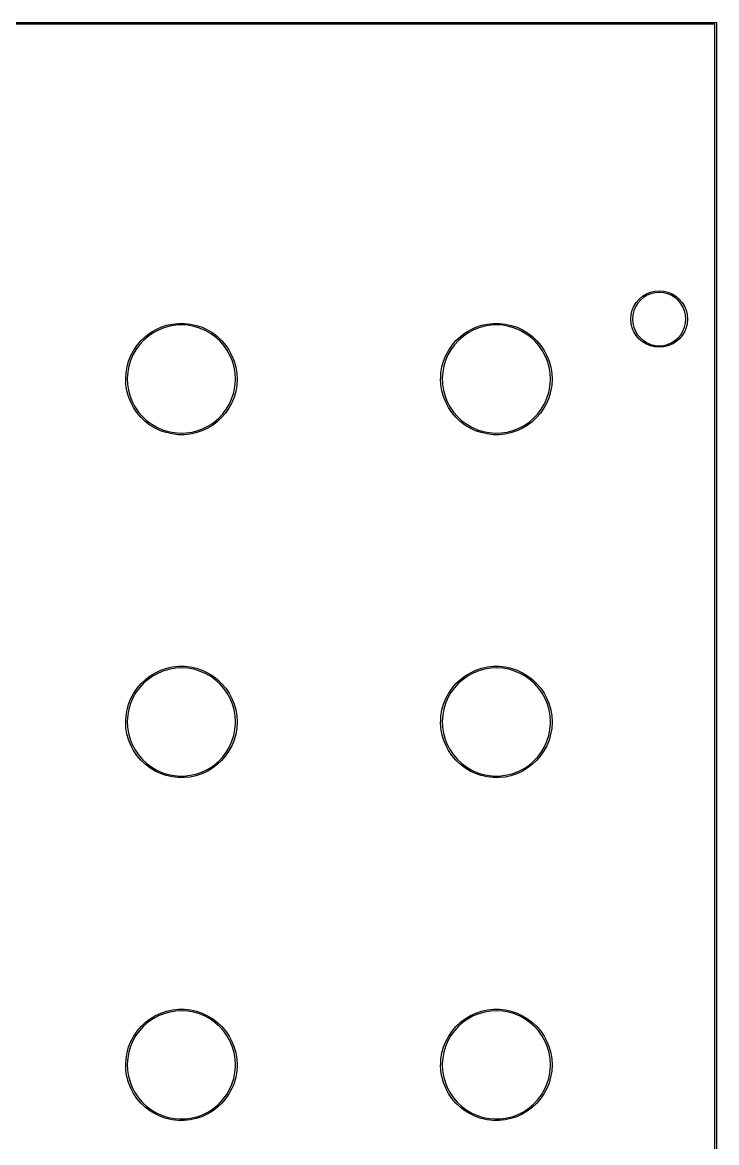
# Model space of a CAD drawing. Extents: x 0 to 81, y -129 to 0.
# Drawn here: x 40.5 to 81, y -65.3 to 0.1 of the extents above; entities that cross this region are included whole.
import ezdxf

# ---------------------------------------------------------------- set-up
doc = ezdxf.new("R2010")
doc.units = 0
doc.layers.add('BLACK', color=7, linetype='CONTINUOUS')

msp = doc.modelspace()

# ---------------------------------------------------------------- linework, layer by layer
at = {"layer": 'BLACK', "linetype": 'CONTINUOUS'}
for p, q in [((0, 0.05), (80.9, 0.05)), ((80.9, 0.05), (80.9354, 0.03535)), ((80.9354, 0.03535), (80.95, 0)), ((80.95, 0), (80.95, -128.5)), ((80.85, -0.05), (0.05, -0.05)), ((80.85, -128.45), (80.85, -0.05)), ((77.0901, -15.6808), (77.3419, -15.6203)), ((77.3419, -15.6203), (77.6, -15.6)), ((77.6, -15.6), (77.8581, -15.6203)), ((77.8581, -15.6203), (78.1099, -15.6808)), ((76.1298, -16.5009), (76.2651, -16.2802)), ((76.2651, -16.2802), (76.4333, -16.0833)), ((76.5006, -16.1506), (76.3421, -16.3361)), ((76.4333, -16.0833), (76.6302, -15.9151)), ((76.6861, -15.9921), (76.5006, -16.1506)), ((76.6302, -15.9151), (76.8509, -15.7798)), ((76.8941, -15.8647), (76.6861, -15.9921)), ((76.8509, -15.7798), (77.0901, -15.6808)), ((77.1195, -15.7713), (76.8941, -15.8647)), ((77.3568, -15.7143), (77.1195, -15.7713)), ((77.6, -15.6952), (77.3568, -15.7143)), ((77.8432, -15.7143), (77.6, -15.6952)), ((78.0805, -15.7713), (77.8432, -15.7143)), ((78.3059, -15.8647), (78.0805, -15.7713)), ((78.1099, -15.6808), (78.3491, -15.7798)), ((78.5139, -15.9921), (78.3059, -15.8647)), ((78.3491, -15.7798), (78.5698, -15.9151)), ((78.6994, -16.1506), (78.5139, -15.9921)), ((78.5698, -15.9151), (78.7667, -16.0833)), ((78.8579, -16.3361), (78.6994, -16.1506)), ((78.7667, -16.0833), (78.9349, -16.2802)), ((78.9349, -16.2802), (79.0702, -16.5009)), ((75.9703, -16.9919), (76.0308, -16.7401)), ((76.0308, -16.7401), (76.1298, -16.5009)), ((76.1213, -16.7695), (76.0643, -17.0068)), ((76.2147, -16.5441), (76.1213, -16.7695)), ((76.3421, -16.3361), (76.2147, -16.5441)), ((78.9853, -16.5441), (78.8579, -16.3361)), ((79.0787, -16.7695), (78.9853, -16.5441)), ((79.0702, -16.5009), (79.1692, -16.7401)), ((79.1357, -17.0068), (79.0787, -16.7695)), ((79.1692, -16.7401), (79.2297, -16.9919)), ((48.5286, -17.7282), (48.8619, -17.6167)), ((48.8619, -17.6167), (49.2054, -17.5418)), ((49.3952, -17.6123), (49.0475, -17.6686)), ((49.2054, -17.5418), (49.5549, -17.5045)), ((49.747, -17.5951), (49.3952, -17.6123)), ((49.5549, -17.5045), (49.9064, -17.5051)), ((50.0986, -17.6172), (49.747, -17.5951)), ((49.9064, -17.5051), (50.2558, -17.5436)), ((50.4454, -17.6784), (50.0986, -17.6172)), ((50.2558, -17.5436), (50.599, -17.6197)), ((50.599, -17.6197), (50.9319, -17.7324)), ((66.9036, -17.7282), (67.2369, -17.6167)), ((67.2369, -17.6167), (67.5804, -17.5418)), ((67.7702, -17.6123), (67.4225, -17.6686)), ((67.5804, -17.5418), (67.9299, -17.5045)), ((68.122, -17.5951), (67.7702, -17.6123)), ((67.9299, -17.5045), (68.2814, -17.5051)), ((68.4736, -17.6172), (68.122, -17.5951)), ((68.2814, -17.5051), (68.6308, -17.5436)), ((68.8204, -17.6784), (68.4736, -17.6172)), ((68.6308, -17.5436), (68.974, -17.6197)), ((68.974, -17.6197), (69.3069, -17.7324)), ((75.95, -17.25), (75.9703, -16.9919)), ((75.9703, -17.5081), (75.95, -17.25)), ((76.0308, -17.7599), (75.9703, -17.5081)), ((76.0643, -17.0068), (76.0452, -17.25)), ((76.0452, -17.25), (76.0643, -17.4932)), ((76.0643, -17.4932), (76.1213, -17.7305)), ((79.0787, -17.7305), (79.1357, -17.4932)), ((79.1548, -17.25), (79.1357, -17.0068)), ((79.1357, -17.4932), (79.1548, -17.25)), ((79.2297, -17.5081), (79.1692, -17.7599)), ((79.2297, -16.9919), (79.25, -17.25)), ((79.25, -17.25), (79.2297, -17.5081)), ((47.3714, -18.5087), (47.6273, -18.2677)), ((47.7826, -18.2639), (47.5176, -18.4959)), ((47.6273, -18.2677), (47.9076, -18.0556)), ((48.0718, -18.0628), (47.7826, -18.2639)), ((47.9076, -18.0556), (48.2092, -17.8751)), ((48.3817, -17.8953), (48.0718, -18.0628)), ((48.2092, -17.8751), (48.5286, -17.7282)), ((48.7083, -17.7634), (48.3817, -17.8953)), ((49.0475, -17.6686), (48.7083, -17.7634)), ((50.7833, -17.7778), (50.4454, -17.6784)), ((51.108, -17.9143), (50.7833, -17.7778)), ((50.9319, -17.7324), (51.2508, -17.8804)), ((51.4155, -18.0862), (51.108, -17.9143)), ((51.2508, -17.8804), (51.5518, -18.062)), ((51.7019, -18.2912), (51.4155, -18.0862)), ((51.5518, -18.062), (51.8314, -18.275)), ((51.9637, -18.5269), (51.7019, -18.2912)), ((51.8314, -18.275), (52.0864, -18.517)), ((65.7464, -18.5087), (66.0023, -18.2677)), ((66.1576, -18.2639), (65.8926, -18.4959)), ((66.0023, -18.2677), (66.2826, -18.0556)), ((66.4468, -18.0628), (66.1576, -18.2639)), ((66.2826, -18.0556), (66.5842, -17.8751)), ((66.7567, -17.8953), (66.4468, -18.0628)), ((66.5842, -17.8751), (66.9036, -17.7282)), ((67.0833, -17.7634), (66.7567, -17.8953)), ((67.4225, -17.6686), (67.0833, -17.7634)), ((69.1583, -17.7778), (68.8204, -17.6784)), ((69.483, -17.9143), (69.1583, -17.7778)), ((69.3069, -17.7324), (69.6258, -17.8804)), ((69.7905, -18.0862), (69.483, -17.9143)), ((69.6258, -17.8804), (69.9268, -18.062)), ((70.0769, -18.2912), (69.7905, -18.0862)), ((69.9268, -18.062), (70.2064, -18.275)), ((70.3387, -18.5269), (70.0769, -18.2912)), ((70.2064, -18.275), (70.4614, -18.517)), ((76.1298, -17.9991), (76.0308, -17.7599)), ((76.1213, -17.7305), (76.2147, -17.9559)), ((76.2651, -18.2198), (76.1298, -17.9991)), ((76.2147, -17.9559), (76.3421, -18.1639)), ((76.4333, -18.4167), (76.2651, -18.2198)), ((76.3421, -18.1639), (76.5006, -18.3494)), ((78.6994, -18.3494), (78.8579, -18.1639)), ((78.9349, -18.2198), (78.7667, -18.4167)), ((78.8579, -18.1639), (78.9853, -17.9559)), ((79.0702, -17.9991), (78.9349, -18.2198)), ((78.9853, -17.9559), (79.0787, -17.7305)), ((79.1692, -17.7599), (79.0702, -17.9991)), ((46.9451, -19.0664), (47.1432, -18.776)), ((47.2801, -18.756), (47.073, -19.0409)), ((47.1432, -18.776), (47.3714, -18.5087)), ((47.5176, -18.4959), (47.2801, -18.756)), ((52.1975, -18.7903), (51.9637, -18.5269)), ((52.0864, -18.517), (52.3137, -18.7851)), ((52.4006, -19.0781), (52.1975, -18.7903)), ((52.3137, -18.7851), (52.5108, -19.0761)), ((65.3201, -19.0664), (65.5182, -18.776)), ((65.6551, -18.756), (65.448, -19.0409)), ((65.5182, -18.776), (65.7464, -18.5087)), ((65.8926, -18.4959), (65.6551, -18.756)), ((70.5725, -18.7903), (70.3387, -18.5269)), ((70.4614, -18.517), (70.6887, -18.7851)), ((70.7756, -19.0781), (70.5725, -18.7903)), ((70.6887, -18.7851), (70.8858, -19.0761)), ((76.6302, -18.5849), (76.4333, -18.4167)), ((76.5006, -18.3494), (76.6861, -18.5079)), ((76.8509, -18.7202), (76.6302, -18.5849)), ((76.6861, -18.5079), (76.8941, -18.6353)), ((77.0901, -18.8192), (76.8509, -18.7202)), ((76.8941, -18.6353), (77.1195, -18.7287)), ((77.3419, -18.8797), (77.0901, -18.8192)), ((77.1195, -18.7287), (77.3568, -18.7857)), ((77.6, -18.9), (77.3419, -18.8797)), ((77.3568, -18.7857), (77.6, -18.8048)), ((77.6, -18.8048), (77.8432, -18.7857)), ((77.8581, -18.8797), (77.6, -18.9)), ((77.8432, -18.7857), (78.0805, -18.7287)), ((78.1099, -18.8192), (77.8581, -18.8797)), ((78.0805, -18.7287), (78.3059, -18.6353)), ((78.3491, -18.7202), (78.1099, -18.8192)), ((78.3059, -18.6353), (78.5139, -18.5079)), ((78.5698, -18.5849), (78.3491, -18.7202)), ((78.5139, -18.5079), (78.6994, -18.3494)), ((78.7667, -18.4167), (78.5698, -18.5849)), ((46.6484, -19.7026), (46.7795, -19.3765)), ((46.8991, -19.3472), (46.7603, -19.6709)), ((46.7795, -19.3765), (46.9451, -19.0664)), ((47.073, -19.0409), (46.8991, -19.3472)), ((52.5702, -19.3868), (52.4006, -19.0781)), ((52.5108, -19.0761), (52.6753, -19.3868)), ((52.7045, -19.7124), (52.5702, -19.3868)), ((52.6753, -19.3868), (52.8052, -19.7134)), ((65.0234, -19.7026), (65.1545, -19.3765)), ((65.2741, -19.3472), (65.1353, -19.6709)), ((65.1545, -19.3765), (65.3201, -19.0664)), ((65.448, -19.0409), (65.2741, -19.3472)), ((70.9452, -19.3868), (70.7756, -19.0781)), ((70.8858, -19.0761), (71.0503, -19.3868)), ((71.0795, -19.7124), (70.9452, -19.3868)), ((71.0503, -19.3868), (71.1802, -19.7134)), ((46.4953, -20.3877), (46.5533, -20.041)), ((46.5533, -20.041), (46.6484, -19.7026)), ((46.6585, -20.0081), (46.5949, -20.3546)), ((46.7603, -19.6709), (46.6585, -20.0081)), ((52.8016, -20.051), (52.7045, -19.7124)), ((52.8603, -20.3983), (52.8016, -20.051)), ((52.8052, -19.7134), (52.8992, -20.0521)), ((52.8992, -20.0521), (52.956, -20.399)), ((64.8703, -20.3877), (64.9283, -20.041)), ((64.9283, -20.041), (65.0234, -19.7026)), ((65.0335, -20.0081), (64.9699, -20.3546)), ((65.1353, -19.6709), (65.0335, -20.0081)), ((71.1766, -20.051), (71.0795, -19.7124)), ((71.2353, -20.3983), (71.1766, -20.051)), ((71.1802, -19.7134), (71.2742, -20.0521)), ((71.2742, -20.0521), (71.331, -20.399)), ((46.475, -20.7387), (46.4769, -20.7059)), ((46.4928, -21.0897), (46.475, -20.7387)), ((46.4769, -20.7059), (46.4953, -20.3877)), ((46.5949, -20.3546), (46.5703, -20.7059)), ((46.5703, -20.7059), (46.5851, -21.0579)), ((52.8493, -21.1891), (52.8787, -20.8381)), ((52.88, -20.75), (52.8603, -20.3983)), ((52.8787, -20.8381), (52.88, -20.75)), ((52.9749, -20.7727), (52.9535, -21.1235)), ((52.956, -20.399), (52.975, -20.75)), ((52.975, -20.75), (52.9749, -20.7727)), ((64.85, -20.7387), (64.8519, -20.7059)), ((64.8678, -21.0897), (64.85, -20.7387)), ((64.8519, -20.7059), (64.8703, -20.3877)), ((64.9699, -20.3546), (64.9453, -20.7059)), ((64.9453, -20.7059), (64.9601, -21.0579)), ((71.2243, -21.1891), (71.2537, -20.8381)), ((71.255, -20.75), (71.2353, -20.3983)), ((71.2537, -20.8381), (71.255, -20.75)), ((71.3499, -20.7727), (71.3285, -21.1235)), ((71.331, -20.399), (71.35, -20.75)), ((71.35, -20.75), (71.3499, -20.7727)), ((46.5484, -21.4368), (46.4928, -21.0897)), ((46.6412, -21.7759), (46.5484, -21.4368)), ((46.5851, -21.0579), (46.639, -21.406)), ((46.639, -21.406), (46.7313, -21.7459)), ((52.6743, -21.8703), (52.7808, -21.5346)), ((52.7808, -21.5346), (52.8493, -21.1891)), ((52.8942, -21.47), (52.7979, -21.8081)), ((52.9535, -21.1235), (52.8942, -21.47)), ((64.9234, -21.4368), (64.8678, -21.0897)), ((65.0162, -21.7759), (64.9234, -21.4368)), ((64.9601, -21.0579), (65.014, -21.406)), ((65.014, -21.406), (65.1063, -21.7459)), ((71.0493, -21.8703), (71.1558, -21.5346)), ((71.1558, -21.5346), (71.2243, -21.1891)), ((71.2692, -21.47), (71.1729, -21.8081)), ((71.3285, -21.1235), (71.2692, -21.47)), ((46.77, -22.1029), (46.6412, -21.7759)), ((46.7313, -21.7459), (46.861, -22.0734)), ((46.9334, -22.4141), (46.77, -22.1029)), ((46.861, -22.0734), (47.0264, -22.3844)), ((52.3528, -22.4959), (52.5311, -22.1921)), ((52.6657, -22.1338), (52.499, -22.4433)), ((52.5311, -22.1921), (52.6743, -21.8703)), ((52.7979, -21.8081), (52.6657, -22.1338)), ((65.145, -22.1029), (65.0162, -21.7759)), ((65.1063, -21.7459), (65.236, -22.0734)), ((65.3084, -22.4141), (65.145, -22.1029)), ((65.236, -22.0734), (65.4014, -22.3844)), ((70.7278, -22.4959), (70.9061, -22.1921)), ((71.0407, -22.1338), (70.874, -22.4433)), ((70.9061, -22.1921), (71.0493, -21.8703)), ((71.1729, -21.8081), (71.0407, -22.1338)), ((47.1294, -22.7059), (46.9334, -22.4141)), ((47.0264, -22.3844), (47.2254, -22.675)), ((47.3559, -22.9748), (47.1294, -22.7059)), ((47.2254, -22.675), (47.4555, -22.9416)), ((51.9007, -23.0347), (52.1418, -22.778)), ((52.2999, -22.733), (52.0707, -22.9995)), ((52.1418, -22.778), (52.3528, -22.4959)), ((52.499, -22.4433), (52.2999, -22.733)), ((65.5044, -22.7059), (65.3084, -22.4141)), ((65.4014, -22.3844), (65.6004, -22.675)), ((65.7309, -22.9748), (65.5044, -22.7059)), ((65.6004, -22.675), (65.8305, -22.9416)), ((70.2757, -23.0347), (70.5168, -22.778)), ((70.6749, -22.733), (70.4457, -22.9995)), ((70.5168, -22.778), (70.7278, -22.4959)), ((70.874, -22.4433), (70.6749, -22.733)), ((47.61, -23.2176), (47.3559, -22.9748)), ((47.4555, -22.9416), (47.714, -23.1809)), ((47.8889, -23.4316), (47.61, -23.2176)), ((47.714, -23.1809), (47.9975, -23.39)), ((48.1892, -23.6142), (47.8889, -23.4316)), ((47.9975, -23.39), (48.3025, -23.5661)), ((51.0283, -23.6232), (51.3405, -23.46)), ((51.533, -23.4507), (51.2307, -23.6302)), ((51.3405, -23.46), (51.6325, -23.263)), ((51.8141, -23.2396), (51.533, -23.4507)), ((51.6325, -23.263), (51.9007, -23.0347)), ((52.0707, -22.9995), (51.8141, -23.2396)), ((65.985, -23.2176), (65.7309, -22.9748)), ((65.8305, -22.9416), (66.089, -23.1809)), ((66.2639, -23.4316), (65.985, -23.2176)), ((66.089, -23.1809), (66.3725, -23.39)), ((66.5642, -23.6142), (66.2639, -23.4316)), ((66.3725, -23.39), (66.6775, -23.5661)), ((69.4033, -23.6232), (69.7155, -23.46)), ((69.908, -23.4507), (69.6057, -23.6302)), ((69.7155, -23.46), (70.0075, -23.263)), ((70.1891, -23.2396), (69.908, -23.4507)), ((70.0075, -23.263), (70.2757, -23.0347)), ((70.4457, -22.9995), (70.1891, -23.2396)), ((48.5075, -23.7633), (48.1892, -23.6142)), ((48.3025, -23.5661), (48.6253, -23.7071)), ((48.8401, -23.8772), (48.5075, -23.7633)), ((48.6253, -23.7071), (48.9617, -23.8112)), ((49.183, -23.9545), (48.8401, -23.8772)), ((48.9617, -23.8112), (49.3077, -23.8772)), ((49.5323, -23.9943), (49.183, -23.9545)), ((49.3077, -23.8772), (49.6589, -23.9043)), ((49.8838, -23.9961), (49.5323, -23.9943)), ((49.6589, -23.9043), (50.0109, -23.892)), ((50.2334, -23.96), (49.8838, -23.9961)), ((50.0109, -23.892), (50.3594, -23.8405)), ((50.5771, -23.8863), (50.2334, -23.96)), ((50.3594, -23.8405), (50.6999, -23.7505)), ((50.9108, -23.7759), (50.5771, -23.8863)), ((50.6999, -23.7505), (51.0283, -23.6232)), ((51.2307, -23.6302), (50.9108, -23.7759)), ((66.8825, -23.7633), (66.5642, -23.6142)), ((66.6775, -23.5661), (67.0003, -23.7071)), ((67.2151, -23.8772), (66.8825, -23.7633)), ((67.0003, -23.7071), (67.3367, -23.8112)), ((67.558, -23.9545), (67.2151, -23.8772)), ((67.3367, -23.8112), (67.6827, -23.8772)), ((67.9073, -23.9943), (67.558, -23.9545)), ((67.6827, -23.8772), (68.0339, -23.9043)), ((68.2588, -23.9961), (67.9073, -23.9943)), ((68.0339, -23.9043), (68.3859, -23.892)), ((68.6084, -23.96), (68.2588, -23.9961)), ((68.3859, -23.892), (68.7344, -23.8405)), ((68.9521, -23.8863), (68.6084, -23.96)), ((68.7344, -23.8405), (69.0749, -23.7505)), ((69.2858, -23.7759), (68.9521, -23.8863)), ((69.0749, -23.7505), (69.4033, -23.6232)), ((69.6057, -23.6302), (69.2858, -23.7759)), ((47.9076, -38.0556), (48.2092, -37.8751)), ((48.2092, -37.8751), (48.5286, -37.7282)), ((48.7083, -37.7634), (48.3817, -37.8953)), ((48.5286, -37.7282), (48.8619, -37.6167)), ((49.0475, -37.6686), (48.7083, -37.7634)), ((48.8619, -37.6167), (49.2054, -37.5418)), ((49.3952, -37.6123), (49.0475, -37.6686)), ((49.2054, -37.5418), (49.5549, -37.5045)), ((49.747, -37.5951), (49.3952, -37.6123)), ((49.5549, -37.5045), (49.9064, -37.5051)), ((50.0986, -37.6172), (49.747, -37.5951)), ((49.9064, -37.5051), (50.2558, -37.5436)), ((50.4454, -37.6784), (50.0986, -37.6172)), ((50.2558, -37.5436), (50.599, -37.6197)), ((50.7833, -37.7778), (50.4454, -37.6784)), ((50.599, -37.6197), (50.9319, -37.7324)), ((51.108, -37.9143), (50.7833, -37.7778)), ((50.9319, -37.7324), (51.2508, -37.8804)), ((51.2508, -37.8804), (51.5518, -38.062)), ((66.2826, -38.0556), (66.5842, -37.8751)), ((66.5842, -37.8751), (66.9036, -37.7282)), ((67.0833, -37.7634), (66.7567, -37.8953)), ((66.9036, -37.7282), (67.2369, -37.6167)), ((67.4225, -37.6686), (67.0833, -37.7634)), ((67.2369, -37.6167), (67.5804, -37.5418)), ((67.7702, -37.6123), (67.4225, -37.6686)), ((67.5804, -37.5418), (67.9299, -37.5045)), ((68.122, -37.5951), (67.7702, -37.6123)), ((67.9299, -37.5045), (68.2814, -37.5051)), ((68.4736, -37.6172), (68.122, -37.5951)), ((68.2814, -37.5051), (68.6308, -37.5436)), ((68.8204, -37.6784), (68.4736, -37.6172)), ((68.6308, -37.5436), (68.974, -37.6197)), ((69.1583, -37.7778), (68.8204, -37.6784)), ((68.974, -37.6197), (69.3069, -37.7324)), ((69.483, -37.9143), (69.1583, -37.7778)), ((69.3069, -37.7324), (69.6258, -37.8804)), ((69.6258, -37.8804), (69.9268, -38.062)), ((47.1432, -38.776), (47.3714, -38.5087)), ((47.5176, -38.4959), (47.2801, -38.756)), ((47.3714, -38.5087), (47.6273, -38.2677)), ((47.7826, -38.2639), (47.5176, -38.4959)), ((47.6273, -38.2677), (47.9076, -38.0556)), ((48.0718, -38.0628), (47.7826, -38.2639)), ((48.3817, -37.8953), (48.0718, -38.0628)), ((51.4155, -38.0862), (51.108, -37.9143)), ((51.7019, -38.2912), (51.4155, -38.0862)), ((51.5518, -38.062), (51.8314, -38.275)), ((51.9637, -38.5269), (51.7019, -38.2912)), ((51.8314, -38.275), (52.0864, -38.517)), ((52.1975, -38.7903), (51.9637, -38.5269)), ((52.0864, -38.517), (52.3137, -38.7851)), ((65.5182, -38.776), (65.7464, -38.5087)), ((65.8926, -38.4959), (65.6551, -38.756)), ((65.7464, -38.5087), (66.0023, -38.2677)), ((66.1576, -38.2639), (65.8926, -38.4959)), ((66.0023, -38.2677), (66.2826, -38.0556)), ((66.4468, -38.0628), (66.1576, -38.2639)), ((66.7567, -37.8953), (66.4468, -38.0628)), ((69.7905, -38.0862), (69.483, -37.9143)), ((70.0769, -38.2912), (69.7905, -38.0862)), ((69.9268, -38.062), (70.2064, -38.275)), ((70.3387, -38.5269), (70.0769, -38.2912)), ((70.2064, -38.275), (70.4614, -38.517)), ((70.5725, -38.7903), (70.3387, -38.5269)), ((70.4614, -38.517), (70.6887, -38.7851)), ((46.7795, -39.3765), (46.9451, -39.0664)), ((47.073, -39.0409), (46.8991, -39.3472)), ((46.9451, -39.0664), (47.1432, -38.776)), ((47.2801, -38.756), (47.073, -39.0409)), ((52.4006, -39.0781), (52.1975, -38.7903)), ((52.3137, -38.7851), (52.5108, -39.0761)), ((52.5702, -39.3868), (52.4006, -39.0781)), ((52.5108, -39.0761), (52.6753, -39.3868)), ((65.1545, -39.3765), (65.3201, -39.0664)), ((65.448, -39.0409), (65.2741, -39.3472)), ((65.3201, -39.0664), (65.5182, -38.776)), ((65.6551, -38.756), (65.448, -39.0409)), ((70.7756, -39.0781), (70.5725, -38.7903)), ((70.6887, -38.7851), (70.8858, -39.0761)), ((70.9452, -39.3868), (70.7756, -39.0781)), ((70.8858, -39.0761), (71.0503, -39.3868)), ((46.5533, -40.041), (46.6484, -39.7026)), ((46.6484, -39.7026), (46.7795, -39.3765)), ((46.7603, -39.6709), (46.6585, -40.0081)), ((46.8991, -39.3472), (46.7603, -39.6709)), ((52.7045, -39.7124), (52.5702, -39.3868)), ((52.6753, -39.3868), (52.8052, -39.7134)), ((52.8016, -40.051), (52.7045, -39.7124)), ((52.8052, -39.7134), (52.8992, -40.0521)), ((64.9283, -40.041), (65.0234, -39.7026)), ((65.0234, -39.7026), (65.1545, -39.3765)), ((65.1353, -39.6709), (65.0335, -40.0081)), ((65.2741, -39.3472), (65.1353, -39.6709)), ((71.0795, -39.7124), (70.9452, -39.3868)), ((71.0503, -39.3868), (71.1802, -39.7134)), ((71.1766, -40.051), (71.0795, -39.7124)), ((71.1802, -39.7134), (71.2742, -40.0521)), ((46.4769, -40.706), (46.4953, -40.3877)), ((46.4953, -40.3877), (46.5533, -40.041)), ((46.5949, -40.3546), (46.5703, -40.706)), ((46.6585, -40.0081), (46.5949, -40.3546)), ((52.8603, -40.3983), (52.8016, -40.051)), ((52.88, -40.75), (52.8603, -40.3983)), ((52.8992, -40.0521), (52.956, -40.399)), ((52.956, -40.399), (52.975, -40.75)), ((64.8519, -40.706), (64.8703, -40.3877)), ((64.8703, -40.3877), (64.9283, -40.041)), ((64.9699, -40.3546), (64.9453, -40.706)), ((65.0335, -40.0081), (64.9699, -40.3546)), ((71.2353, -40.3983), (71.1766, -40.051)), ((71.255, -40.75), (71.2353, -40.3983)), ((71.2742, -40.0521), (71.331, -40.399)), ((71.331, -40.399), (71.35, -40.75)), ((46.475, -40.7387), (46.4769, -40.706)), ((46.4928, -41.0897), (46.475, -40.7387)), ((46.5484, -41.4368), (46.4928, -41.0897)), ((46.5703, -40.706), (46.5851, -41.0579)), ((46.5851, -41.0579), (46.639, -41.406)), ((52.8493, -41.1891), (52.8787, -40.8381)), ((52.8787, -40.8381), (52.88, -40.75)), ((52.9535, -41.1235), (52.8942, -41.47)), ((52.9749, -40.7727), (52.9535, -41.1235)), ((52.975, -40.75), (52.9749, -40.7727)), ((64.85, -40.7387), (64.8519, -40.706)), ((64.8678, -41.0897), (64.85, -40.7387)), ((64.9234, -41.4368), (64.8678, -41.0897)), ((64.9453, -40.706), (64.9601, -41.0579)), ((64.9601, -41.0579), (65.014, -41.406)), ((71.2243, -41.1891), (71.2537, -40.8381)), ((71.2537, -40.8381), (71.255, -40.75)), ((71.3285, -41.1235), (71.2692, -41.47)), ((71.3499, -40.7727), (71.3285, -41.1235)), ((71.35, -40.75), (71.3499, -40.7727)), ((46.6412, -41.7759), (46.5484, -41.4368)), ((46.639, -41.406), (46.7313, -41.7459)), ((46.77, -42.1029), (46.6412, -41.7759)), ((46.7313, -41.7459), (46.861, -42.0734)), ((52.7979, -41.8081), (52.6657, -42.1338)), ((52.6743, -41.8703), (52.7808, -41.5346)), ((52.7808, -41.5346), (52.8493, -41.1891)), ((52.8942, -41.47), (52.7979, -41.8081)), ((65.0162, -41.7759), (64.9234, -41.4368)), ((65.014, -41.406), (65.1063, -41.7459)), ((65.145, -42.1029), (65.0162, -41.7759)), ((65.1063, -41.7459), (65.236, -42.0734)), ((71.1729, -41.8081), (71.0407, -42.1338)), ((71.0493, -41.8703), (71.1558, -41.5346)), ((71.1558, -41.5346), (71.2243, -41.1891)), ((71.2692, -41.47), (71.1729, -41.8081)), ((46.9334, -42.4141), (46.77, -42.1029)), ((46.861, -42.0734), (47.0264, -42.3844)), ((47.1294, -42.7059), (46.9334, -42.4141)), ((47.0264, -42.3844), (47.2254, -42.675)), ((52.499, -42.4433), (52.2999, -42.733)), ((52.3528, -42.4959), (52.5311, -42.1921)), ((52.6657, -42.1338), (52.499, -42.4433)), ((52.5311, -42.1921), (52.6743, -41.8703)), ((65.3084, -42.4141), (65.145, -42.1029)), ((65.236, -42.0734), (65.4014, -42.3844)), ((65.5044, -42.7059), (65.3084, -42.4141)), ((65.4014, -42.3844), (65.6004, -42.675)), ((70.874, -42.4433), (70.6749, -42.733)), ((70.7278, -42.4959), (70.9061, -42.1921)), ((71.0407, -42.1338), (70.874, -42.4433)), ((70.9061, -42.1921), (71.0493, -41.8703)), ((47.3559, -42.9748), (47.1294, -42.7059)), ((47.2254, -42.675), (47.4555, -42.9416)), ((47.61, -43.2176), (47.3559, -42.9748)), ((47.4555, -42.9416), (47.714, -43.1809)), ((51.6325, -43.263), (51.9007, -43.0347)), ((52.0707, -42.9995), (51.8141, -43.2396)), ((51.9007, -43.0347), (52.1418, -42.778)), ((52.2999, -42.733), (52.0707, -42.9995)), ((52.1418, -42.778), (52.3528, -42.4959)), ((65.7309, -42.9748), (65.5044, -42.7059)), ((65.6004, -42.675), (65.8305, -42.9416)), ((65.985, -43.2176), (65.7309, -42.9748)), ((65.8305, -42.9416), (66.089, -43.1809)), ((70.0075, -43.263), (70.2757, -43.0347)), ((70.4457, -42.9995), (70.1891, -43.2396)), ((70.2757, -43.0347), (70.5168, -42.778)), ((70.6749, -42.733), (70.4457, -42.9995)), ((70.5168, -42.778), (70.7278, -42.4959)), ((47.8889, -43.4316), (47.61, -43.2176)), ((47.714, -43.1809), (47.9975, -43.39)), ((48.1892, -43.6142), (47.8889, -43.4316)), ((47.9975, -43.39), (48.3025, -43.5661)), ((48.5075, -43.7633), (48.1892, -43.6142)), ((48.3025, -43.5661), (48.6253, -43.7071)), ((48.8401, -43.8772), (48.5075, -43.7633)), ((48.6253, -43.7071), (48.9617, -43.8112)), ((50.3594, -43.8405), (50.6999, -43.7505)), ((50.6999, -43.7505), (51.0283, -43.6232)), ((51.2307, -43.6302), (50.9108, -43.7759)), ((51.0283, -43.6232), (51.3405, -43.46)), ((51.533, -43.4507), (51.2307, -43.6302)), ((51.3405, -43.46), (51.6325, -43.263)), ((51.8141, -43.2396), (51.533, -43.4507)), ((66.2639, -43.4316), (65.985, -43.2176)), ((66.089, -43.1809), (66.3725, -43.39)), ((66.5642, -43.6142), (66.2639, -43.4316)), ((66.3725, -43.39), (66.6775, -43.5661)), ((66.8825, -43.7633), (66.5642, -43.6142)), ((66.6775, -43.5661), (67.0003, -43.7071)), ((67.2151, -43.8772), (66.8825, -43.7633)), ((67.0003, -43.7071), (67.3367, -43.8112)), ((68.7344, -43.8405), (69.0749, -43.7505)), ((69.0749, -43.7505), (69.4033, -43.6232)), ((69.6057, -43.6302), (69.2858, -43.7759)), ((69.4033, -43.6232), (69.7155, -43.46)), ((69.908, -43.4507), (69.6057, -43.6302)), ((69.7155, -43.46), (70.0075, -43.263)), ((70.1891, -43.2396), (69.908, -43.4507)), ((49.183, -43.9545), (48.8401, -43.8772)), ((48.9617, -43.8112), (49.3077, -43.8772)), ((49.5323, -43.9943), (49.183, -43.9545)), ((49.3077, -43.8772), (49.6589, -43.9043)), ((49.8838, -43.9961), (49.5323, -43.9943)), ((49.6589, -43.9043), (50.0109, -43.892)), ((50.2334, -43.96), (49.8838, -43.9961)), ((50.0109, -43.892), (50.3594, -43.8405)), ((50.5771, -43.8863), (50.2334, -43.96)), ((50.9108, -43.7759), (50.5771, -43.8863)), ((67.558, -43.9545), (67.2151, -43.8772)), ((67.3367, -43.8112), (67.6827, -43.8772)), ((67.9073, -43.9943), (67.558, -43.9545)), ((67.6827, -43.8772), (68.0339, -43.9043)), ((68.2588, -43.9961), (67.9073, -43.9943)), ((68.0339, -43.9043), (68.3859, -43.892)), ((68.6084, -43.96), (68.2588, -43.9961)), ((68.3859, -43.892), (68.7344, -43.8405)), ((68.9521, -43.8863), (68.6084, -43.96)), ((69.2858, -43.7759), (68.9521, -43.8863)), ((47.6273, -58.2677), (47.9076, -58.0556)), ((48.0718, -58.0628), (47.7826, -58.2639)), ((47.9076, -58.0556), (48.2092, -57.8751)), ((48.3817, -57.8953), (48.0718, -58.0628)), ((48.2092, -57.8751), (48.5286, -57.7282)), ((48.7083, -57.7634), (48.3817, -57.8953)), ((48.5286, -57.7282), (48.8619, -57.6167)), ((49.0475, -57.6686), (48.7083, -57.7634)), ((48.8619, -57.6167), (49.2054, -57.5418)), ((49.3952, -57.6123), (49.0475, -57.6686)), ((49.2054, -57.5418), (49.5549, -57.5045)), ((49.747, -57.5951), (49.3952, -57.6123)), ((49.5549, -57.5045), (49.9064, -57.5051)), ((50.0986, -57.6172), (49.747, -57.5951)), ((49.9064, -57.5051), (50.2558, -57.5436)), ((50.4454, -57.6784), (50.0986, -57.6172)), ((50.2558, -57.5436), (50.599, -57.6197)), ((50.7833, -57.7778), (50.4454, -57.6784)), ((50.599, -57.6197), (50.9319, -57.7324)), ((51.108, -57.9143), (50.7833, -57.7778)), ((50.9319, -57.7324), (51.2508, -57.8804)), ((51.4155, -58.0862), (51.108, -57.9143)), ((51.2508, -57.8804), (51.5518, -58.062)), ((51.7019, -58.2912), (51.4155, -58.0862)), ((51.5518, -58.062), (51.8314, -58.275)), ((66.0023, -58.2677), (66.2826, -58.0556)), ((66.4468, -58.0628), (66.1576, -58.2639)), ((66.2826, -58.0556), (66.5842, -57.8751)), ((66.7567, -57.8953), (66.4468, -58.0628)), ((66.5842, -57.8751), (66.9036, -57.7282)), ((67.0833, -57.7634), (66.7567, -57.8953)), ((66.9036, -57.7282), (67.2369, -57.6167)), ((67.4225, -57.6686), (67.0833, -57.7634)), ((67.2369, -57.6167), (67.5804, -57.5418)), ((67.7702, -57.6123), (67.4225, -57.6686)), ((67.5804, -57.5418), (67.9299, -57.5045)), ((68.122, -57.5951), (67.7702, -57.6123)), ((67.9299, -57.5045), (68.2814, -57.5051)), ((68.4736, -57.6172), (68.122, -57.5951)), ((68.2814, -57.5051), (68.6308, -57.5436)), ((68.8204, -57.6784), (68.4736, -57.6172)), ((68.6308, -57.5436), (68.974, -57.6197)), ((69.1583, -57.7778), (68.8204, -57.6784)), ((68.974, -57.6197), (69.3069, -57.7324)), ((69.483, -57.9143), (69.1583, -57.7778)), ((69.3069, -57.7324), (69.6258, -57.8804)), ((69.7905, -58.0862), (69.483, -57.9143)), ((69.6258, -57.8804), (69.9268, -58.062)), ((70.0769, -58.2912), (69.7905, -58.0862)), ((69.9268, -58.062), (70.2064, -58.275)), ((46.9451, -59.0664), (47.1432, -58.776)), ((47.2801, -58.756), (47.073, -59.0409)), ((47.1432, -58.776), (47.3714, -58.5087)), ((47.5176, -58.4959), (47.2801, -58.756)), ((47.3714, -58.5087), (47.6273, -58.2677)), ((47.7826, -58.2639), (47.5176, -58.4959)), ((51.9637, -58.5269), (51.7019, -58.2912)), ((51.8314, -58.275), (52.0864, -58.517)), ((52.1975, -58.7903), (51.9637, -58.5269)), ((52.0864, -58.517), (52.3137, -58.7851)), ((52.4006, -59.0781), (52.1975, -58.7903)), ((52.3137, -58.7851), (52.5108, -59.0761)), ((65.3201, -59.0664), (65.5182, -58.776)), ((65.6551, -58.756), (65.448, -59.0409)), ((65.5182, -58.776), (65.7464, -58.5087)), ((65.8926, -58.4959), (65.6551, -58.756)), ((65.7464, -58.5087), (66.0023, -58.2677)), ((66.1576, -58.2639), (65.8926, -58.4959)), ((70.3387, -58.5269), (70.0769, -58.2912)), ((70.2064, -58.275), (70.4614, -58.517)), ((70.5725, -58.7903), (70.3387, -58.5269)), ((70.4614, -58.517), (70.6887, -58.7851)), ((70.7756, -59.0781), (70.5725, -58.7903)), ((70.6887, -58.7851), (70.8858, -59.0761)), ((46.6484, -59.7026), (46.7795, -59.3765)), ((46.8991, -59.3472), (46.7603, -59.6709)), ((46.7795, -59.3765), (46.9451, -59.0664)), ((47.073, -59.0409), (46.8991, -59.3472)), ((52.5702, -59.3868), (52.4006, -59.0781)), ((52.5108, -59.0761), (52.6753, -59.3868)), ((52.7045, -59.7124), (52.5702, -59.3868)), ((52.6753, -59.3868), (52.8052, -59.7134)), ((65.0234, -59.7026), (65.1545, -59.3765)), ((65.2741, -59.3472), (65.1353, -59.6709)), ((65.1545, -59.3765), (65.3201, -59.0664)), ((65.448, -59.0409), (65.2741, -59.3472)), ((70.9452, -59.3868), (70.7756, -59.0781)), ((70.8858, -59.0761), (71.0503, -59.3868)), ((71.0795, -59.7124), (70.9452, -59.3868)), ((71.0503, -59.3868), (71.1802, -59.7134)), ((46.4953, -60.3877), (46.5533, -60.041)), ((46.5533, -60.041), (46.6484, -59.7026)), ((46.6585, -60.0081), (46.5949, -60.3546)), ((46.7603, -59.6709), (46.6585, -60.0081)), ((52.8016, -60.051), (52.7045, -59.7124)), ((52.8603, -60.3983), (52.8016, -60.051)), ((52.8052, -59.7134), (52.8992, -60.0521)), ((52.8992, -60.0521), (52.956, -60.399)), ((64.8703, -60.3877), (64.9283, -60.041)), ((64.9283, -60.041), (65.0234, -59.7026)), ((65.0335, -60.0081), (64.9699, -60.3546)), ((65.1353, -59.6709), (65.0335, -60.0081)), ((71.1766, -60.051), (71.0795, -59.7124)), ((71.2353, -60.3983), (71.1766, -60.051)), ((71.1802, -59.7134), (71.2742, -60.0521)), ((71.2742, -60.0521), (71.331, -60.399)), ((46.475, -60.7387), (46.4769, -60.7059)), ((46.4928, -61.0897), (46.475, -60.7387)), ((46.4769, -60.7059), (46.4953, -60.3877)), ((46.5949, -60.3546), (46.5703, -60.7059)), ((46.5703, -60.7059), (46.5851, -61.0579)), ((52.88, -60.75), (52.8603, -60.3983)), ((52.8787, -60.8381), (52.88, -60.75)), ((52.956, -60.399), (52.975, -60.75)), ((52.975, -60.75), (52.9749, -60.7727)), ((64.85, -60.7387), (64.8519, -60.7059)), ((64.8678, -61.0897), (64.85, -60.7387)), ((64.8519, -60.7059), (64.8703, -60.3877)), ((64.9699, -60.3546), (64.9453, -60.7059)), ((64.9453, -60.7059), (64.9601, -61.0579)), ((71.255, -60.75), (71.2353, -60.3983)), ((71.2537, -60.8381), (71.255, -60.75)), ((71.331, -60.399), (71.35, -60.75)), ((71.35, -60.75), (71.3499, -60.7727)), ((46.5484, -61.4368), (46.4928, -61.0897)), ((46.5851, -61.0579), (46.639, -61.406)), ((46.639, -61.406), (46.7313, -61.7459)), ((52.7808, -61.5346), (52.8493, -61.1891)), ((52.8493, -61.1891), (52.8787, -60.8381)), ((52.9535, -61.1235), (52.8942, -61.47)), ((52.9749, -60.7727), (52.9535, -61.1235)), ((64.9234, -61.4368), (64.8678, -61.0897)), ((64.9601, -61.0579), (65.014, -61.406)), ((65.014, -61.406), (65.1063, -61.7459)), ((71.1558, -61.5346), (71.2243, -61.1891)), ((71.2243, -61.1891), (71.2537, -60.8381)), ((71.3285, -61.1235), (71.2692, -61.47)), ((71.3499, -60.7727), (71.3285, -61.1235)), ((46.6412, -61.7759), (46.5484, -61.4368)), ((46.77, -62.1029), (46.6412, -61.7759)), ((46.7313, -61.7459), (46.861, -62.0734)), ((52.5311, -62.1921), (52.6743, -61.8703)), ((52.7979, -61.8081), (52.6657, -62.1338)), ((52.6743, -61.8703), (52.7808, -61.5346)), ((52.8942, -61.47), (52.7979, -61.8081)), ((65.0162, -61.7759), (64.9234, -61.4368)), ((65.145, -62.1029), (65.0162, -61.7759)), ((65.1063, -61.7459), (65.236, -62.0734)), ((70.9061, -62.1921), (71.0493, -61.8703)), ((71.1729, -61.8081), (71.0407, -62.1338)), ((71.0493, -61.8703), (71.1558, -61.5346)), ((71.2692, -61.47), (71.1729, -61.8081)), ((46.9334, -62.4141), (46.77, -62.1029)), ((46.861, -62.0734), (47.0264, -62.3844)), ((47.1294, -62.7059), (46.9334, -62.4141)), ((47.0264, -62.3844), (47.2254, -62.675)), ((47.3559, -62.9748), (47.1294, -62.7059)), ((47.2254, -62.675), (47.4555, -62.9416)), ((52.1418, -62.778), (52.3528, -62.4959)), ((52.499, -62.4433), (52.2999, -62.733)), ((52.3528, -62.4959), (52.5311, -62.1921)), ((52.6657, -62.1338), (52.499, -62.4433)), ((65.3084, -62.4141), (65.145, -62.1029)), ((65.236, -62.0734), (65.4014, -62.3844)), ((65.5044, -62.7059), (65.3084, -62.4141)), ((65.4014, -62.3844), (65.6004, -62.675)), ((65.7309, -62.9748), (65.5044, -62.7059)), ((65.6004, -62.675), (65.8305, -62.9416)), ((70.5168, -62.778), (70.7278, -62.4959)), ((70.874, -62.4433), (70.6749, -62.733)), ((70.7278, -62.4959), (70.9061, -62.1921)), ((71.0407, -62.1338), (70.874, -62.4433)), ((47.61, -63.2176), (47.3559, -62.9748)), ((47.4555, -62.9416), (47.714, -63.1809)), ((47.8889, -63.4316), (47.61, -63.2176)), ((47.714, -63.1809), (47.9975, -63.39)), ((51.3405, -63.46), (51.6325, -63.263)), ((51.8141, -63.2396), (51.533, -63.4507)), ((51.6325, -63.263), (51.9007, -63.0347)), ((52.0707, -62.9995), (51.8141, -63.2396)), ((51.9007, -63.0347), (52.1418, -62.778)), ((52.2999, -62.733), (52.0707, -62.9995)), ((65.985, -63.2176), (65.7309, -62.9748)), ((65.8305, -62.9416), (66.089, -63.1809)), ((66.2639, -63.4316), (65.985, -63.2176)), ((66.089, -63.1809), (66.3725, -63.39)), ((69.7155, -63.46), (70.0075, -63.263)), ((70.1891, -63.2396), (69.908, -63.4507)), ((70.0075, -63.263), (70.2757, -63.0347)), ((70.4457, -62.9995), (70.1891, -63.2396)), ((70.2757, -63.0347), (70.5168, -62.778)), ((70.6749, -62.733), (70.4457, -62.9995)), ((48.1892, -63.6142), (47.8889, -63.4316)), ((47.9975, -63.39), (48.3025, -63.5661)), ((48.5075, -63.7633), (48.1892, -63.6142)), ((48.3025, -63.5661), (48.6253, -63.7071)), ((48.8401, -63.8772), (48.5075, -63.7633)), ((48.6253, -63.7071), (48.9617, -63.8112)), ((49.183, -63.9545), (48.8401, -63.8772)), ((48.9617, -63.8112), (49.3077, -63.8772)), ((49.5323, -63.9943), (49.183, -63.9545)), ((49.3077, -63.8772), (49.6589, -63.9043)), ((49.8838, -63.9961), (49.5323, -63.9943)), ((49.6589, -63.9043), (50.0109, -63.892)), ((50.2334, -63.96), (49.8838, -63.9961)), ((50.0109, -63.892), (50.3594, -63.8405)), ((50.5771, -63.8863), (50.2334, -63.96)), ((50.3594, -63.8405), (50.6999, -63.7505)), ((50.9108, -63.7759), (50.5771, -63.8863)), ((50.6999, -63.7505), (51.0283, -63.6232)), ((51.2307, -63.6302), (50.9108, -63.7759)), ((51.0283, -63.6232), (51.3405, -63.46)), ((51.533, -63.4507), (51.2307, -63.6302)), ((66.5642, -63.6142), (66.2639, -63.4316)), ((66.3725, -63.39), (66.6775, -63.5661)), ((66.8825, -63.7633), (66.5642, -63.6142)), ((66.6775, -63.5661), (67.0003, -63.7071)), ((67.2151, -63.8772), (66.8825, -63.7633)), ((67.0003, -63.7071), (67.3367, -63.8112)), ((67.558, -63.9545), (67.2151, -63.8772)), ((67.3367, -63.8112), (67.6827, -63.8772)), ((67.9073, -63.9943), (67.558, -63.9545)), ((67.6827, -63.8772), (68.0339, -63.9043)), ((68.2588, -63.9961), (67.9073, -63.9943)), ((68.0339, -63.9043), (68.3859, -63.892)), ((68.6084, -63.96), (68.2588, -63.9961)), ((68.3859, -63.892), (68.7344, -63.8405)), ((68.9521, -63.8863), (68.6084, -63.96)), ((68.7344, -63.8405), (69.0749, -63.7505)), ((69.2858, -63.7759), (68.9521, -63.8863)), ((69.0749, -63.7505), (69.4033, -63.6232)), ((69.6057, -63.6302), (69.2858, -63.7759)), ((69.4033, -63.6232), (69.7155, -63.46)), ((69.908, -63.4507), (69.6057, -63.6302))]:
    msp.add_line(p, q, dxfattribs=at)

doc.saveas('drawing.dxf')
